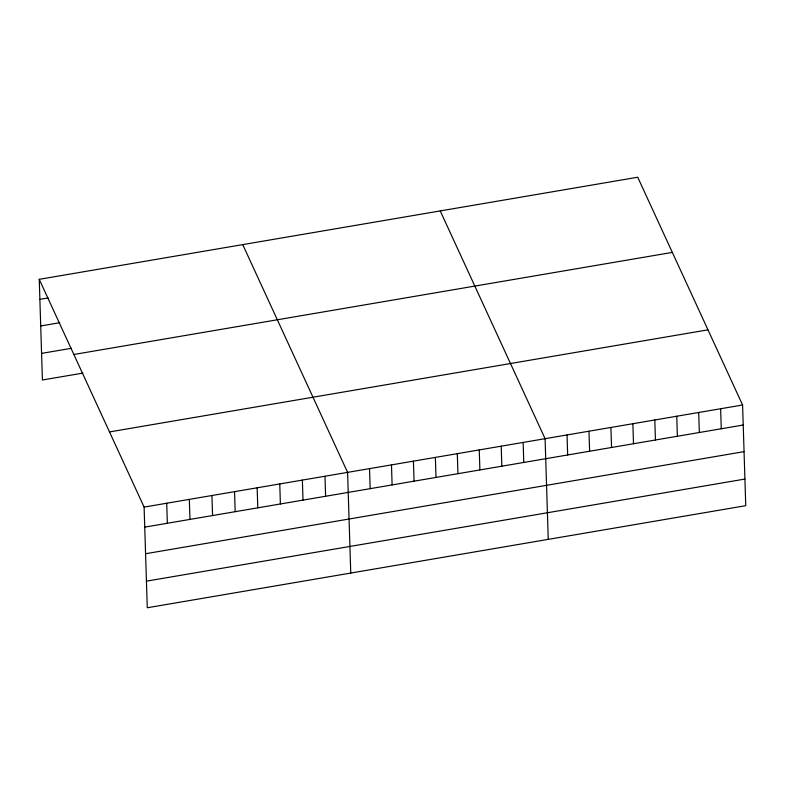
<?xml version="1.0" encoding="UTF-8"?>
<svg xmlns="http://www.w3.org/2000/svg" width="785" height="785" viewBox="0 0 785 785"><rect width="100%" height="100%" fill="white"/><g stroke="black" fill="none" stroke-linecap="round" stroke-linejoin="round"><path stroke-width="1.18" d="M39.25 279.323L637.724 177.233L742.59 405.001L745.75 505.677L147.276 607.767L144.106 507.09L39.25 279.323L42.41 379.999L82.876 373.101M39.878 299.35L48.209 297.927M40.712 325.961L59.758 322.713M41.576 353.387L71.327 348.314M73.849 354.486L672.333 252.397M109.507 431.927L707.982 329.837M144.106 507.09L742.59 405.001M144.734 527.118L743.218 425.019M145.578 553.729L744.052 451.64M146.442 581.155L744.916 479.066M440.228 210.92L545.084 438.687L548.254 539.364M242.732 244.616L347.588 472.384L350.758 573.06M720.64 408.74L721.268 428.767M698.699 412.488L699.327 432.506M676.758 416.227L677.386 436.254M654.808 419.975L655.436 439.992M632.867 423.714L633.495 443.741M610.916 427.462L611.554 447.479M588.976 431.2L589.604 451.228M567.035 434.949L567.663 454.966M523.144 442.436L523.772 462.453M501.203 446.174L501.831 466.202M479.252 449.923L479.89 469.94M457.312 453.661L457.94 473.689M435.371 457.41L435.999 477.427M413.42 461.148L414.058 481.176M391.479 464.897L392.108 484.914M369.539 468.635L370.167 488.662M324.98 476.24L325.608 496.257M302.372 480.096L303 500.114M279.764 483.952L280.392 503.97M257.156 487.809L257.784 507.826M234.548 491.665L235.176 511.683M211.94 495.521L212.568 515.549M189.332 499.378L189.96 519.405M166.714 503.234L167.352 523.261"/></g></svg>
